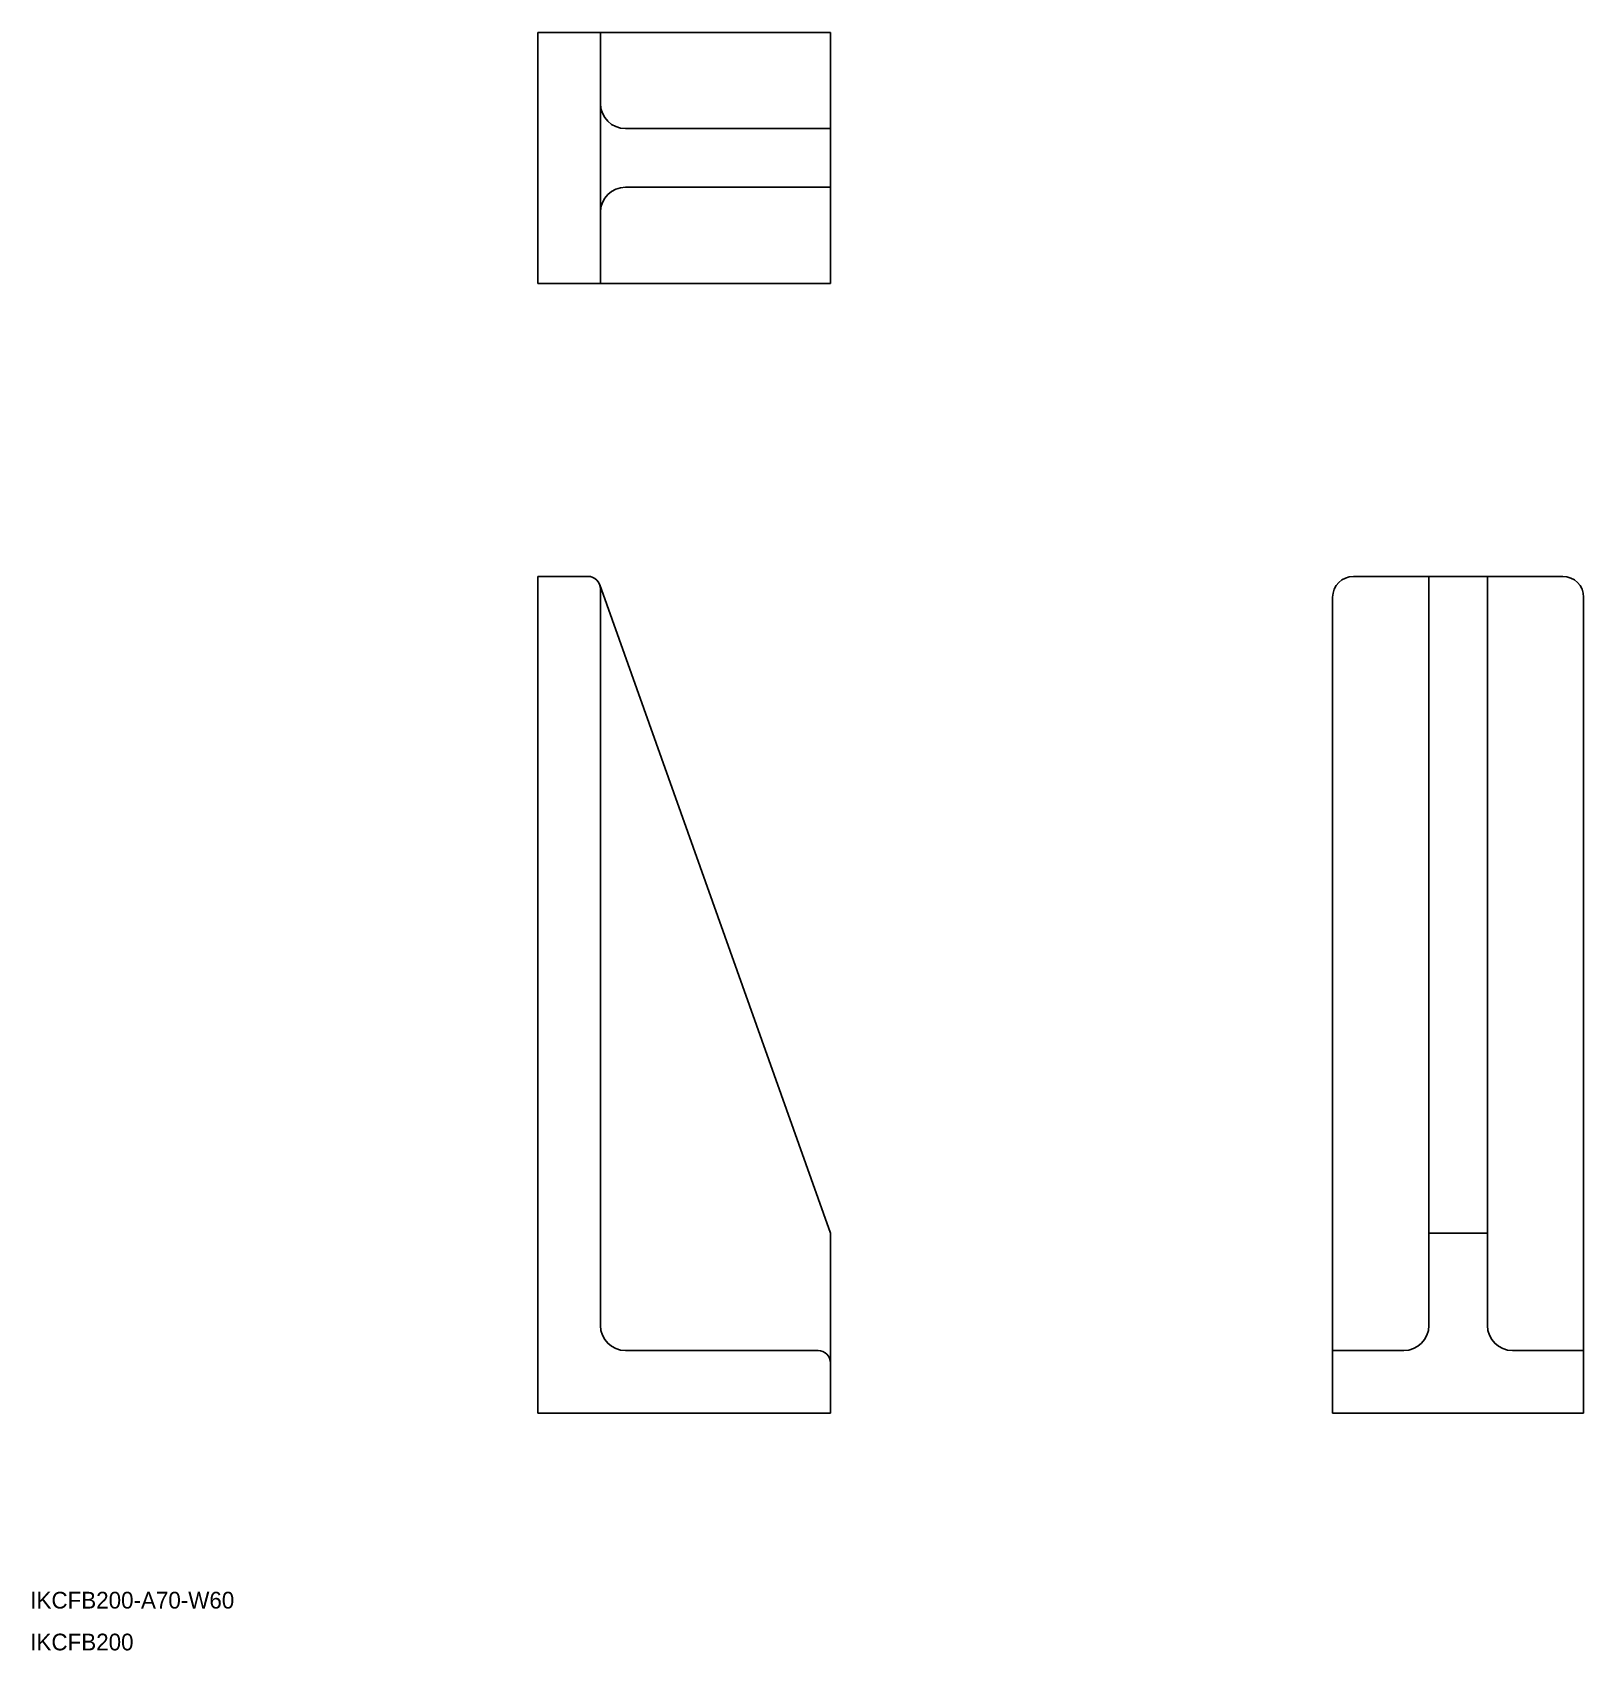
# Model space of a CAD drawing. Extents: x 10 to 381, y 10 to 397.
import ezdxf

# ---------------------------------------------------------------- set-up
doc = ezdxf.new("R2010")
doc.units = 0
doc.layers.get('0').update_dxf_attribs({"linetype": 'CONTINUOUS'})

msp = doc.modelspace()

# ---------------------------------------------------------------- linework, layer by layer
at = {"color": 7, "linetype": 'CONTINUOUS'}
for p, q in [((131.28, 396.65), (201.26, 396.65)), ((131.28, 336.65), (131.28, 396.65)), ((146.28, 336.65), (146.28, 396.65)), ((201.26, 336.65), (201.26, 396.65)), ((152.28, 373.65), (201.26, 373.65)), ((152.28, 359.65), (201.26, 359.65)), ((131.28, 336.65), (201.26, 336.65)), ((131.28, 266.65), (131.28, 66.65)), ((131.28, 266.65), (143.28, 266.65)), ((201.28, 109.73), (146.11, 264.66)), ((146.28, 263.65), (146.28, 87.65)), ((376.28, 266.65), (326.28, 266.65)), ((344.28, 87.65), (344.28, 266.65)), ((358.28, 87.65), (358.28, 266.65)), ((321.28, 66.65), (321.28, 261.65)), ((381.28, 66.65), (381.28, 261.65)), ((201.28, 109.73), (201.28, 66.65)), ((344.28, 109.73), (358.28, 109.73)), ((344.28, 109.73), (358.28, 109.73)), ((152.28, 81.65), (198.28, 81.65)), ((338.28, 81.65), (321.28, 81.65)), ((381.28, 81.65), (364.28, 81.65)), ((131.28, 66.65), (201.28, 66.65)), ((381.28, 66.65), (321.28, 66.65))]:
    msp.add_line(p, q, dxfattribs=at)
for centre, radius, start, end in [((152.28, 379.65), 6, 180, 270), ((152.28, 353.65), 6, 90, 180), ((143.28, 263.65), 3, 0, 90), ((326.28, 261.65), 5, 90, 180), ((376.28, 261.65), 5, 0, 90), ((152.28, 87.65), 6, 180, 270), ((338.28, 87.65), 6, 270, 0), ((364.28, 87.65), 6, 180, 270), ((198.28, 78.65), 3, 0, 90)]:
    msp.add_arc(centre, radius, start, end, dxfattribs=at)

# ---------------------------------------------------------------- texts
for s, p in [('IKCFB200-A70-W60', (10, 20)), ('IKCFB200', (10, 10))]:
    msp.add_text(s, height=4, dxfattribs=at).set_placement(p)

doc.saveas('drawing.dxf')
